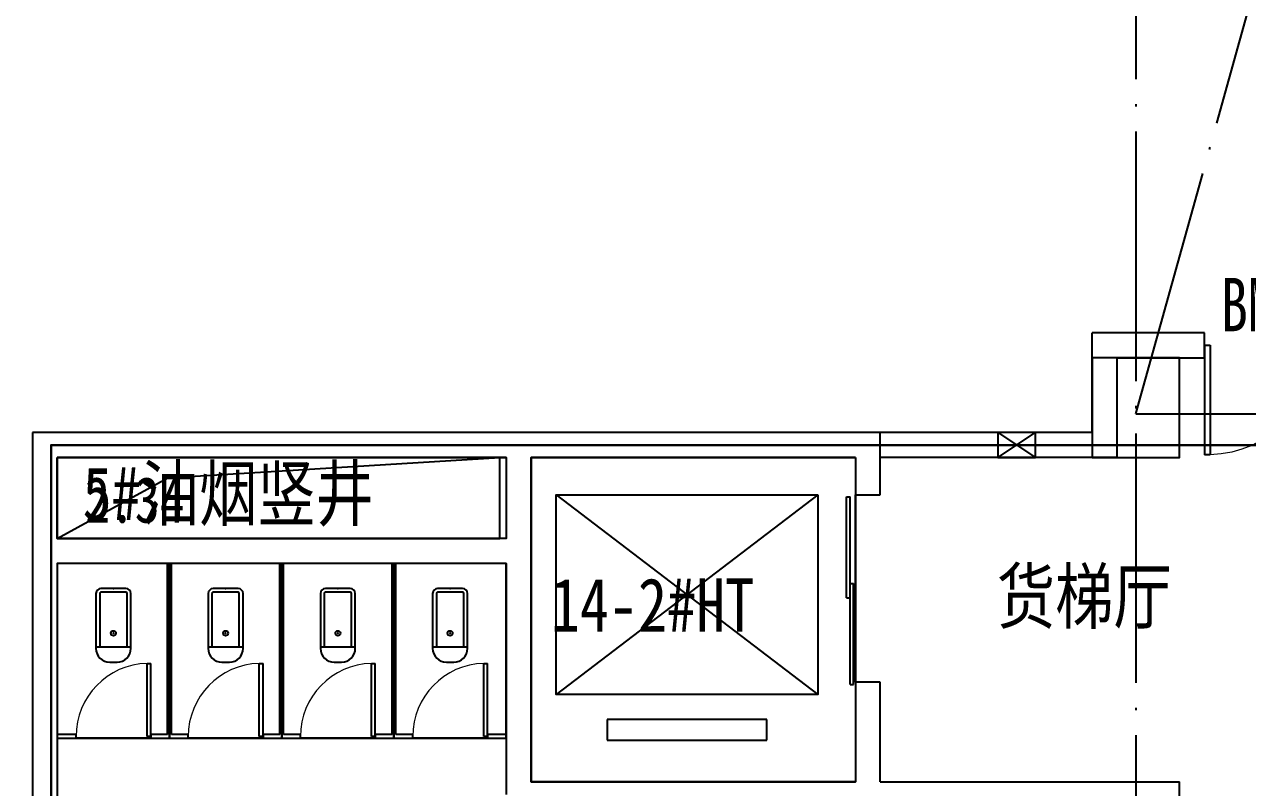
# Model space of a CAD drawing. Extents: x -233336 to 840473, y -28113 to 330904.
# Drawn here: x 785470 to 795279, y 105146 to 111263 of the extents above; entities that cross this region are included whole.
import ezdxf
from ezdxf.xclip import XClip

# ---------------------------------------------------------------- set-up
doc = ezdxf.new("R2010")
doc.units = 0
doc.header["$LTSCALE"] = 1000
doc.header["$XCLIPFRAME"] = 2
doc.linetypes.add('104-14# 核心筒$0$DOTE', pattern=[2.4200000000000004, 2, -0.2, 0.02, -0.2])
doc.layers.get('0').update_dxf_attribs({"linetype": 'CONTINUOUS'})
for name, color, linetype in [('104-14# 核心筒$0$02-TEXT_标注', 9, 'CONTINUOUS'), ('104-14# 核心筒$0$A-E_电梯', 8, 'CONTINUOUS'), ('104-14# 核心筒$0$A-I_卫-洁具', 8, 'CONTINUOUS'), ('104-14# 核心筒$0$A-I_卫-隔断', 8, 'CONTINUOUS'), ('104-14# 核心筒$0$A-TECH_结构', 8, 'CONTINUOUS'), ('104-14# 核心筒$0$A_AXIS-轴线', 8, '104-14# 核心筒$0$DOTE'), ('104-14# 核心筒$0$A_STR-砌块墙', 7, 'CONTINUOUS'), ('104-14# 核心筒$0$A_STR-砼柱', 8, 'CONTINUOUS'), ('X-104 14#平面$0$02-TEXT_标注', 9, 'CONTINUOUS'), ('X-104 14#平面$0$02-TEXT_门窗', 9, 'CONTINUOUS'), ('X-104 14#平面$0$A-C_门', 8, 'CONTINUOUS'), ('X-104 14#平面$0$A-TECH_电气', 8, 'CONTINUOUS'), ('X-104 14#平面$0$A_STR-砌块墙', 7, 'CONTINUOUS'), ('X-104 14#平面$0$DUCT-新风管立管', 3, 'CONTINUOUS'), ('X-104 14#平面$0$DUCT-新风管端线', 2, 'CONTINUOUS')]:
    doc.layers.add(name, color=color, linetype=linetype)
doc.layers.add('104-14# 核心筒$0$04-不打印_辅助线', color=8, linetype='CONTINUOUS', plot=False)
doc.layers.add('X-104 14#平面$0$000套内', color=8, linetype='CONTINUOUS', lineweight=30)
doc.styles.add('104-14# 核心筒$0$_TCH_SPACE', font='STXIHEI.TTF', dxfattribs={"width": 0.8, "height": 5})
doc.styles.add('104-14# 核心筒$0$Standard', font='STXIHEI.TTF', dxfattribs={"width": 0.8})
doc.styles.add('X-104 14#平面$0$_TCH_WINDOW', font='STXIHEI.TTF', dxfattribs={"width": 0.75, "height": 3.5})
doc.styles.add('X-104 14#平面$0$Standard', font='STXIHEI.TTF', dxfattribs={"width": 0.8})

# ---------------------------------------------------------------- blocks, each defined once
blk = doc.blocks.new('104-14# 核心筒$0$wrert')
for p, q in [((300.0000000001164, 200.0000000001637), (1900.000000000116, 2300.000000000164)), ((300.0000000001164, 2300.000000000164), (1900.000000000116, 200.0000000001637)), ((2265.000000000116, 1890.120000000174), (2100.000000000175, 1890.120000000174)), ((2100.000000000175, 1890.120000000174), (2100.000000000175, 609.8800000001538)), ((2265.000000000116, 609.8800000001538), (2265.000000000116, 1890.120000000174)), ((2100.000000000175, 609.8800000001538), (2265.000000000116, 609.8800000001538))]:
    blk.add_line(p, q)
for points in [[(1.164153218269348e-10, 2600.000000000278), (2600.000000000175, 2600.000000000278), (2600.000000000175, -3.819877747446299e-11), (1.164153218269348e-10, -3.819877747446299e-11)], [(300.0000000001164, 2300.000000000164), (1900.000000000116, 2300.000000000164), (1900.000000000116, 200.0000000001637), (300.0000000001164, 200.0000000001637), (300.0000000001164, 2300.000000000164)]]:
    blk.add_lwpolyline(points, close=True)
blk = doc.blocks.new('104-14# 核心筒$0$$lvtry$00000200')
at = {"color": 0}
for p, q in [((-109.7834388052506, -40.0000000100008, 1e-08), (-109.7834388052433, -469.6564289897615, 1e-08)), ((99.78343880524335, -30.0000000100008, 1e-08), (-99.78343880524335, -30.0000000100008, 1e-08)), ((109.7834388052361, -469.6564289897615, 1e-08), (109.7834388052361, -40.0000000100008, 1e-08))]:
    blk.add_line(p, q, dxfattribs=at)
at = {"color": 0, "elevation": 1e-08}
blk.add_lwpolyline([(99.78343880524335, -1.000080374069512e-08), (-99.78343880524335, -1.000080374069512e-08, 0.4142135623730951), (-139.7834388052433, -40.0000000100008), (-139.7834388052433, -479.6564289897615, 0.4142135623730951), (-29.78343880524335, -589.6564289897615), (29.78343880523607, -589.6564289897615, 0.4142135623730903), (139.7834388052361, -479.6564289897633), (139.7834388052361, -40.0000000100008, 0.4142135623730951)], format="xyb", close=True, dxfattribs=at)
blk.add_lwpolyline([(139.7834388052361, -469.6564289897615), (-139.7834388052433, -469.6564289897615)], dxfattribs=at)
at = {"color": 0}
blk.add_circle((0, -358.6146012114659, 1e-08), 20, dxfattribs=at)
for centre, start, end in [((-99.78343880525063, -40.0000000100008, 1e-08), 90, 180), ((99.78343880523607, -40.0000000100008, 1e-08), 0, 90)]:
    blk.add_arc(centre, 10, start, end, dxfattribs=at)
for p in [(0, 0), (0, -358.6146012114659, 1e-08)]:
    blk.add_point(p, dxfattribs=at)
blk = doc.blocks.new('104-14# 核心筒$0$hgfasg')
at = {"layer": '104-14# 核心筒$0$04-不打印_辅助线'}
blk.add_lwpolyline([(-450, 1400), (450, 1400), (450, 0), (-450, 0)], close=True, dxfattribs=at)
at = {"yscale": -1}
blk.add_blockref('104-14# 核心筒$0$$lvtry$00000200', (0, 200), dxfattribs=at)
blk = doc.blocks.new('104-14# 核心筒$0$$DorLib2D$00000128')
at = {"color": 0}
for points in [[(-0.4908619199486566, 0.8502355865689708), (-0.4908619199486566, 0.7099191849998476)], [(0.04913808004857856, 0.850235586568985), (-0.4908619199486566, 0.8502355865689708)], [(0.04913808004857856, 0.850235586568985), (0.04913808004857856, 0.7099191849998476)], [(0.04913808004857856, 0.7099191849998476), (-0.4908619199486566, 0.7099191849998476)], [(0.5131984191175434, 0.709919184999876), (-0.02680158088332973, 0.7099191849998476)], [(-0.02680158088332973, 0.7099191849998476), (-0.02680158088332973, 0.5696027834307387)], [(0.5131984191175434, 0.709919184999876), (0.5131984191175434, 0.5696027834307529)], [(0.5131984191175434, 0.5696027834307529), (-0.02680158088332973, 0.5696027834307387)], [(0.5, 0.4999999999999716), (-0.5, 0.4999999999999289)]]:
    blk.add_lwpolyline(points, dxfattribs=at)
blk = doc.blocks.new('104-14# 核心筒$0$$DorLib2D$00000001')
for p, q in [((0.45, 0.9750000000000001), (0.5000000000000002, 0.9750000000000001)), ((0.45, 0), (0.45, 0.9750000000000001)), ((0.5, 0), (0.5, 0.9750000000000001)), ((0.5, 0), (0.45, 0))]:
    blk.add_line(p, q)
at = {"lineweight": 13}
blk.add_arc((0.475, 0), 0.975, 91.4692835813538, 180, dxfattribs=at)
blk = doc.blocks.new('_FZHK')
blk.add_lwpolyline([(-0.5, -0.5), (0.5, -0.5), (0.5, 0.5), (-0.5, 0.5)], close=True)
blk = doc.blocks.new('104-14# 核心筒')
at = {"layer": '104-14# 核心筒$0$A-I_卫-隔断'}
for p, q in [((96634.99999999865, 108179.9999999958), (96634.99999999863, 109549.9999999959)), ((96634.99999999863, 109549.9999999959), (96664.99999999863, 109549.9999999959)), ((96664.99999999863, 108179.9999999954), (96664.99999999863, 109549.9999999959)), ((97535.00014853069, 108179.9999999954), (97535.00014853067, 109550.0000205019)), ((97535.00014853067, 109550.0000205019), (97565.00014853067, 109550.0000205019)), ((97565.00014853069, 108179.9999999974), (97565.00014853067, 109550.0000205019)), ((98435, 108179.9999999974), (98434.99999999997, 109549.9999999959)), ((98434.99999999997, 109549.9999999959), (98464.99999999997, 109549.9999999959)), ((98465, 108179.9999999948), (98464.99999999997, 109549.9999999959)), ((95899.99999988874, 108179.999999996), (95749.99999999863, 108179.9999999959)), ((95749.99999999863, 108179.9999999959), (95749.99999999863, 108149.9999999959)), ((95749.99999999863, 108149.9999999959), (95899.99999988874, 108149.9999999958)), ((95899.99999988874, 108149.9999999958), (95899.99999988874, 108179.999999996)), ((96499.99999989192, 108149.9999999959), (95899.99999989192, 108149.9999999959)), ((96634.99999999865, 108179.9999999958), (96499.99999988874, 108179.9999999959)), ((96499.99999988874, 108179.9999999959), (96499.99999988874, 108149.9999999958)), ((96499.99999988874, 108149.9999999958), (96649.99999999863, 108149.9999999959)), ((96649.99999999654, 108149.9999999959), (96799.99999988875, 108149.9999999959)), ((96799.99999988874, 108179.9999999953), (96664.99999999863, 108179.9999999954)), ((96799.99999988875, 108149.9999999959), (96799.99999988874, 108179.9999999953)), ((97399.9999998898, 108149.9999999959), (96799.9999998898, 108149.9999999959)), ((97535.00014853069, 108179.9999999954), (97399.99999988874, 108179.9999999953)), ((97399.99999988874, 108179.9999999953), (97399.99999988874, 108149.9999999959)), ((97399.99999988874, 108149.9999999959), (97550.00014853067, 108149.9999999959)), ((97550.00014853067, 108149.9999999959), (97699.99999988874, 108149.999999997)), ((97699.99999988875, 108179.9999999969), (97565.00014853069, 108179.9999999974)), ((97699.99999988874, 108149.999999997), (97699.99999988875, 108179.9999999969)), ((98299.99999988981, 108149.9999999959), (97699.99999988981, 108149.9999999959)), ((98435, 108179.9999999974), (98299.99999988874, 108179.9999999969)), ((98299.99999988874, 108179.9999999969), (98299.99999988874, 108149.999999997)), ((98299.99999988874, 108149.999999997), (98450, 108149.9999999959)), ((98450, 108149.9999999959), (98599.99985136987, 108149.9999999955)), ((98599.99985136987, 108179.9999999935), (98465, 108179.9999999948)), ((98599.99985136987, 108149.9999999955), (98599.99985136987, 108179.9999999935)), ((99199.99985135911, 108149.9999999959), (98599.99985135911, 108149.9999999959)), ((99350.0002970596, 108179.9999999959), (99199.99985135396, 108179.9999999943)), ((99199.99985135396, 108179.9999999943), (99199.99985135396, 108149.9999999955)), ((99199.99985135396, 108149.9999999955), (99350.0002970596, 108149.9999999959)), ((99350.0002970596, 108149.9999999959), (99350.0002970596, 108179.9999999959))]:
    blk.add_line(p, q, dxfattribs=at)
at = {"layer": '104-14# 核心筒$0$A-TECH_结构'}
blk.add_lwpolyline([(95750.00001367141, 110400.0000182758), (99350.00029763003, 110400.0000182758), (99350.00029050942, 109750.0000205021), (95750.00000655079, 109750.0000205021)], close=True, dxfattribs=at)
at = {"layer": '104-14# 核心筒$0$A_AXIS-轴线'}
for p, q in [((104400, 139633.6034567634), (104400, 80554.87603027455)), ((104400, 110750), (110517.1265496206, 132735.9516505077)), ((104400, 110750), (120259.9219097959, 110750))]:
    blk.add_line(p, q, dxfattribs=at)
at = {"layer": '104-14# 核心筒$0$A_STR-砌块墙'}
for p, q in [((99450.00029592129, 110600.0000433389), (95550.00000000217, 110599.9999989082)), ((95550.00000000217, 110599.9999989082), (95550.00000000079, 109649.9999954387)), ((102350.0000000002, 110600.0000763765), (99450.00029592129, 110600.0000433389)), ((102349.9999999997, 110100.0002015959), (102350.0000000002, 110600.0000763765)), ((99350.0002970599, 110400.0000421993), (95750.0000000015, 110400.0000011867)), ((95750.0000000015, 110400.0000011867), (95750.00000000151, 109749.9999999958)), ((99350.0002970599, 110400.0000421993), (99350.0002970599, 109750.0000410085)), ((102150.0000000002, 110400.000074098), (99550.00029706153, 110400.0000444777)), ((99550.00029706153, 110400.0000444777), (99550.00029706053, 109650.0000421475)), ((102150.0000000002, 110400.000074098), (102149.9999999996, 110100.0002015959)), ((102149.9999999996, 110100.0002015959), (102349.9999999997, 110100.0002015959)), ((99350.0002970599, 109750.0000410085), (95750.00000000151, 109749.9999999958)), ((95550.00000000079, 109649.9999954387), (95550.00000000115, 106200)), ((99550.00029706053, 109650.0000421475), (99550.00029706096, 107800.0002015951)), ((99350.00029706072, 109550.000041008), (95750.00000000064, 109549.9999999953)), ((95750.00000000064, 109549.9999999953), (95750.00000000033, 106200)), ((99350.00029706072, 109550.000041008), (99350.0002970605, 107700.0002015949)), ((102349.9999999997, 108600.0002015935), (102149.9999999996, 108600.0002015935)), ((102149.9999999996, 108600.0002015935), (102150.0000000001, 107800.0002015951)), ((102350.0000000001, 107800.0002015977), (102349.9999999997, 108600.0002015935)), ((99550.00029706096, 107800.0002015951), (102150.0000000001, 107800.0002015951)), ((102350.0000000001, 107800.0002015977), (102849.9999999999, 107800.0002015948)), ((102849.9999999999, 107800.0002015948), (103848.5188471715, 107800.0002015948)), ((103848.5188471715, 107800.0002015948), (104750.0000000001, 107800.0002015934)), ((104750.0000000003, 107500.0002015948), (104750.0000000001, 107800.0002015934))]:
    blk.add_line(p, q, dxfattribs=at)
at = {"layer": '104-14# 核心筒$0$A-E_电梯', "rotation": 270}
blk.add_blockref('104-14# 核心筒$0$wrert', (99549.99999999983, 110400.000201595), dxfattribs=at)
at = {"layer": '104-14# 核心筒$0$A-E_电梯', "xscale": 1500, "yscale": -200, "zscale": 200, "rotation": 269.9999999999988}
blk.add_blockref('104-14# 核心筒$0$$DorLib2D$00000128', (102250.0000000002, 109350.0002015948), dxfattribs=at)
at = {"layer": '104-14# 核心筒$0$A-I_卫-洁具', "ltscale": 0.1, "xscale": -1, "rotation": 180}
for p in [(96199.99999999997, 109549.999999996), (97099.99999999997, 109549.999999996), (97999.99999999997, 109549.999999996), (98900.0002970596, 109549.9999999959)]:
    blk.add_blockref('104-14# 核心筒$0$hgfasg', p, dxfattribs=at)
at = {"layer": '104-14# 核心筒$0$A-I_卫-隔断', "xscale": -600, "yscale": -600, "zscale": 30, "rotation": 180}
for p in [(96199.99999989192, 108164.9999999959), (97099.9999998898, 108164.9999999959), (97999.99999988981, 108164.9999999959), (98899.99985135911, 108164.9999999959)]:
    blk.add_blockref('104-14# 核心筒$0$$DorLib2D$00000001', p, dxfattribs=at)
at = {"layer": '104-14# 核心筒$0$A_STR-砼柱', "xscale": 700, "yscale": 800, "zscale": 800}
blk.add_blockref('_FZHK', (104399.9999999993, 110800.000000021), dxfattribs=at)
at = {"layer": '104-14# 核心筒$0$02-TEXT_标注', "style": '104-14# 核心筒$0$Standard', "width": 0.8}
blk.add_text('14-2#HT', height=428.1386462882095, dxfattribs=at).set_placement((99707.8697848722, 109004.9445609468))
at = {"layer": '104-14# 核心筒$0$04-不打印_辅助线', "style": '104-14# 核心筒$0$_TCH_SPACE', "width": 0.8}
blk.add_text('2.34', height=366.9759825327511, dxfattribs=at).set_placement((95972.12372511221, 109877.7707474415))
blk = doc.blocks.new('*U95')
blk.add_lwpolyline([(200.0000000000146, 0), (200.0000000000146, 300.0000000000036), (0, 300.0000000000036), (0, 0), (200.0000000000146, 0), (0, 300.0000000000036), (0, 0), (200.0000000000146, 300.0000000000036)])
blk = doc.blocks.new('X-104 14#平面$0$dd')
at = {"layer": 'X-104 14#平面$0$A-TECH_电气', "rotation": 270}
blk.add_blockref('*U95', (103356.2973493965, -188499.9999412884), dxfattribs=at)
blk = doc.blocks.new('X-104 14#平面$0$$DorLib2D$00000002')
for p, q in [((-0.5, -5.684341886080802e-17), (-0.5000000000000007, 0.4875)), ((-0.4750000000000007, 0.4875), (-0.5000000000000007, 0.4875)), ((-0.475, -2.842170943040401e-17), (-0.4750000000000007, 0.4875)), ((0.475, -2.842170943040401e-17), (0.4750000000000007, 0.4875)), ((0.4750000000000007, 0.4875), (0.5000000000000007, 0.4875)), ((0.5, -5.684341886080802e-17), (0.5000000000000007, 0.4875)), ((-0.5, -5.684341886080802e-17), (-0.475, -2.842170943040401e-17)), ((0.5, -5.684341886080802e-17), (0.475, -2.842170943040401e-17))]:
    blk.add_line(p, q)
at = {"lineweight": 13}
for centre, start, end in [((-0.4875, -4.263256414560601e-17), 0, 88.53071641864632), ((0.4875, -4.263256414560601e-17), 91.4692835813537, 180)]:
    blk.add_arc(centre, 0.4875, start, end, dxfattribs=at)
blk = doc.blocks.new('X-104 14#平面')
at = {"layer": 'X-104 14#平面$0$000套内'}
blk.add_lwpolyline([(115950.0000007869, 101099.9999999983), (117513.1111866238, 101081.9109515254), (120578.1922918319, 127784.4480977187), (99531.23646535596, 133640.318897471), (92084.53611309853, 106875.6619016627), (95699.99999995419, 103260.198014807), (95699.99995758184, 110500.0000182753), (98900.00035087192, 110500.0000182758), (98900.00029706054, 110500.0001025796), (110900.00000169, 110500.000014534), (110899.9999969624, 111900.0002765047), (115949.9999992324, 111900.0001267134)], close=True, dxfattribs=at)
at = {"layer": 'X-104 14#平面$0$A_STR-砌块墙'}
for p, q in [((104049.9999999984, 110600.0000445508), (104050.0000149756, 111400.0000445502)), ((104950.0000054051, 111400.0000277009), (104050.0000149756, 111400.0000445502)), ((104950.0000016608, 111200.0000277011), (104950.0000054051, 111400.0000277009)), ((104249.9999962566, 110400.0000408071), (104250.0000112336, 111200.0000408059)), ((104250.0000112336, 111200.0000408059), (104950.0000016608, 111200.0000277011)), ((104049.9999999984, 110600.0000445508), (102350.0000018723, 110600.0000763768)), ((102349.999998128, 110400.0000763768), (102350.0000018723, 110600.0000763768)), ((104249.9999962566, 110400.0000408071), (102349.999998128, 110400.0000763768))]:
    blk.add_line(p, q, dxfattribs=at)
at = {"layer": 'X-104 14#平面$0$DUCT-新风管立管'}
for p, q in [((99299.99999706163, 110399.866939394), (95749.99267501311, 110399.866939394)), ((95749.99267501311, 110399.866939394), (95749.99267501311, 109750.0000404388)), ((99299.99999706163, 109750.0000404388), (99299.99999706163, 110399.866939394)), ((95749.99267501311, 109750.0000404388), (99299.99999706163, 109750.0000404388))]:
    blk.add_line(p, q, dxfattribs=at)
at = {"layer": 'X-104 14#平面$0$DUCT-新风管端线'}
for p, q in [((96637.49450552525, 110237.4002146552), (99299.99999706163, 110399.866939394)), ((95749.99267501311, 109750.0000404388), (96637.49450552525, 110237.4002146552))]:
    blk.add_line(p, q, dxfattribs=at)
ref = blk.add_blockref('104-14# 核心筒', (0, 0))
XClip(ref).set_block_clipping_path([(-38664.36238214614, -25499.99999999997), (139216.5485069363, 330900)])
blk.add_blockref('X-104 14#平面$0$dd', (-62.7036349200508, 299100))
at = {"layer": 'X-104 14#平面$0$A-C_门'}
ref = blk.add_blockref('X-104 14#平面$0$$DorLib2D$00000002', (105850.0000035342, 111300.000010852), dxfattribs=dict(at, xscale=-1800, yscale=1800, zscale=200, rotation=179.9999989273434))
ref.add_attrib('A', 'BM1823', (105080.1241763064, 111412.5000426428), dxfattribs={"layer": 'X-104 14#平面$0$02-TEXT_门窗', "height": 428.1386462882095, "rotation": 359.9999989273434, "style": 'X-104 14#平面$0$_TCH_WINDOW', "width": 0.75})
at = {"layer": 'X-104 14#平面$0$02-TEXT_标注', "style": 'X-104 14#平面$0$Standard', "width": 0.8}
for s, p in [('5#油烟竖井', (95953.19513715814, 109898.6040268023, 3000)), ('货梯厅', (103284.7218107206, 109073.5009283009))]:
    blk.add_text(s, height=428.1386462882095, dxfattribs=at).set_placement(p)

msp = doc.modelspace()

# ---------------------------------------------------------------- block references
msp.add_blockref('X-104 14#平面', (689983.3886033548, -2608.854815126397))

doc.saveas('drawing.dxf')
